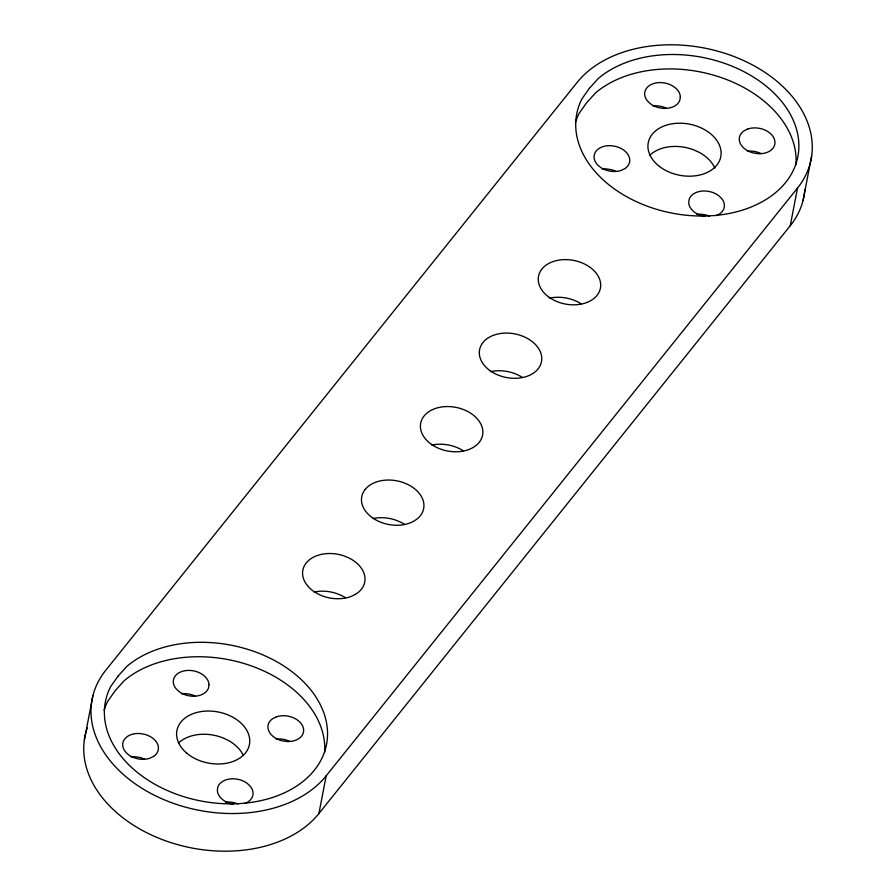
<?xml version="1.0" encoding="UTF-8"?>
<svg xmlns="http://www.w3.org/2000/svg" width="896" height="896" viewBox="0 0 896 896"><rect width="100%" height="100%" fill="white"/><g stroke="black" fill="none" stroke-linecap="round" stroke-linejoin="round"><path stroke-width="1.34" d="M84.325 740.107L92.926 695.598M87.371 727.675A126.112 88.861 10.9 0 0 163.912 840.19A126.112 88.861 10.9 0 0 318.92 813.512L326.166 775.846L797.518 188.037A126.112 88.861 10.9 0 0 746.211 61.779A126.112 88.861 10.9 0 0 577.08 82.488L105.739 670.309A126.112 88.861 10.9 0 0 157.035 796.555A126.112 88.861 10.9 0 0 326.166 775.846M318.92 813.512L790.261 225.691L797.518 188.037M803.074 200.402L811.675 155.893M549.685 298.144A31.528 22.221 10.9 0 1 581.067 303.8M431.85 445.099A31.528 22.221 10.9 0 1 463.232 450.755M372.938 518.571A31.528 22.221 10.9 0 1 395.696 520.106L400.187 521.942A31.528 22.221 10.9 0 1 404.32 524.227M314.014 592.054A31.528 22.221 10.9 0 1 336.773 593.578L341.264 595.414A31.528 22.221 10.9 0 1 345.397 597.71M490.773 371.616A31.528 22.221 10.9 0 1 522.155 377.272M804.854 189.381A126.112 88.861 10.9 0 1 790.261 225.691M575.422 122.494A112.605 79.341 10.9 0 1 579.096 113.422L586.578 102.805L595.549 92.904A112.605 79.341 10.9 0 1 722.915 78.176A112.605 79.341 10.9 0 1 795.939 164.674M715.971 215.678A18.021 12.69 10.9 0 0 721.706 198.576L718.749 195.709A18.021 12.69 10.9 0 0 689.158 199.338L688.699 202.619A18.021 12.69 10.9 0 0 704.794 216.485M649.51 155.534A36.938 26.029 10.9 0 1 693.885 149.923L699.014 152.264A36.938 26.029 10.9 0 1 714.795 167.989M747.477 151.278A18.021 12.69 10.9 0 1 761.074 153.53M652.837 105.974A18.021 12.69 10.9 0 1 666.434 108.226M602.246 169.064A18.021 12.69 10.9 0 1 606.85 168.952L611.486 169.725A18.021 12.69 10.9 0 1 615.854 171.315M696.886 214.368A18.021 12.69 10.9 0 1 709.442 216.16M181.496 693.784A18.021 12.69 10.9 0 1 195.093 696.046M130.906 756.874A18.021 12.69 10.9 0 1 135.509 756.773L140.146 757.534A18.021 12.69 10.9 0 1 144.502 759.136M276.136 739.099A18.021 12.69 10.9 0 1 289.733 741.35M178.371 743.154A36.938 26.029 10.9 0 1 224.19 738.416L229.197 740.925A36.938 26.029 10.9 0 1 243.107 755.048M225.546 802.189A18.021 12.69 10.9 0 1 238.101 803.97M244.63 803.488A18.021 12.69 10.9 0 0 250.365 786.397L247.408 783.53A18.021 12.69 10.9 0 0 217.806 787.147L217.358 790.429A18.021 12.69 10.9 0 0 233.453 804.294M104.082 710.315A112.605 79.341 10.9 0 1 107.744 701.243L115.237 690.626L124.208 680.714A112.605 79.341 10.9 0 1 251.574 665.986A112.605 79.341 10.9 0 1 324.598 752.483M208.992 684.6L208.544 687.882A18.021 12.69 10.9 0 1 178.942 691.499L175.986 688.632A18.021 12.69 10.9 0 1 185.965 670.566A18.021 12.69 10.9 0 1 208.992 684.6M680.333 96.779L679.885 100.061A18.021 12.69 10.9 0 1 650.294 103.69L647.338 100.822A18.021 12.69 10.9 0 1 657.317 82.746A18.021 12.69 10.9 0 1 680.333 96.779M365.154 489.451L363.194 492.486A31.528 22.221 10.9 0 0 375.861 519.926A31.528 22.221 10.9 0 0 414.366 520.867L417.614 518.549A31.528 22.221 10.9 0 0 407.434 484.277L402.942 482.44A31.528 22.221 10.9 0 0 365.154 489.451M118.014 676.189L110.533 686.806A112.605 79.341 10.9 0 0 225.434 803.757A112.605 79.341 10.9 0 0 313.667 693.717A112.605 79.341 10.9 0 0 126.986 666.277L118.014 676.189M589.355 88.368L581.874 98.986A112.605 79.341 10.9 0 0 696.774 215.947A112.605 79.341 10.9 0 0 785.008 105.907A112.605 79.341 10.9 0 0 598.326 78.467L589.355 88.368M624.938 168.582L621.331 170.363A18.021 12.69 10.9 0 1 594.821 160.675A18.021 12.69 10.9 0 1 611.318 145.723L615.955 146.496A18.021 12.69 10.9 0 1 624.938 168.582M747.701 129.035L744.094 130.805A18.021 12.69 10.9 0 0 753.077 152.902L757.714 153.664A18.021 12.69 10.9 0 0 774.211 138.712A18.021 12.69 10.9 0 0 747.701 129.035M355.443 594.35L351.658 596.221A31.528 22.221 10.9 0 1 319.066 594.496L314.933 592.2A31.528 22.221 10.9 0 1 315.93 556.035L320.152 554.658A31.528 22.221 10.9 0 1 344.03 555.912L348.522 557.76A31.528 22.221 10.9 0 1 355.443 594.35M153.597 756.403L149.99 758.184A18.021 12.69 10.9 0 1 123.48 748.496A18.021 12.69 10.9 0 1 139.978 733.544L144.614 734.317A18.021 12.69 10.9 0 1 153.597 756.403M276.36 716.845L272.754 718.626A18.021 12.69 10.9 0 0 281.736 740.712L286.373 741.485A18.021 12.69 10.9 0 0 302.87 726.533A18.021 12.69 10.9 0 0 276.36 716.845M549.326 297.438A31.528 22.221 10.9 0 0 600.219 289.083A31.528 22.221 10.9 0 0 558.846 260.12A31.528 22.221 10.9 0 0 549.326 297.438M431.491 444.394A31.528 22.221 10.9 0 0 482.384 436.038A31.528 22.221 10.9 0 0 441 407.075A31.528 22.221 10.9 0 0 431.491 444.394M490.403 370.922A31.528 22.221 10.9 0 0 541.296 362.566A31.528 22.221 10.9 0 0 499.923 333.592A31.528 22.221 10.9 0 0 490.403 370.922M659.456 166.454A36.938 26.029 10.9 0 0 720.149 159.096A36.938 26.029 10.9 0 0 673.949 123.547A36.938 26.029 10.9 0 0 659.456 166.454M186.827 753.234A36.938 26.029 10.9 0 0 248.349 748.126A36.938 26.029 10.9 0 0 204.344 711.189A36.938 26.029 10.9 0 0 186.827 753.234"/></g></svg>
